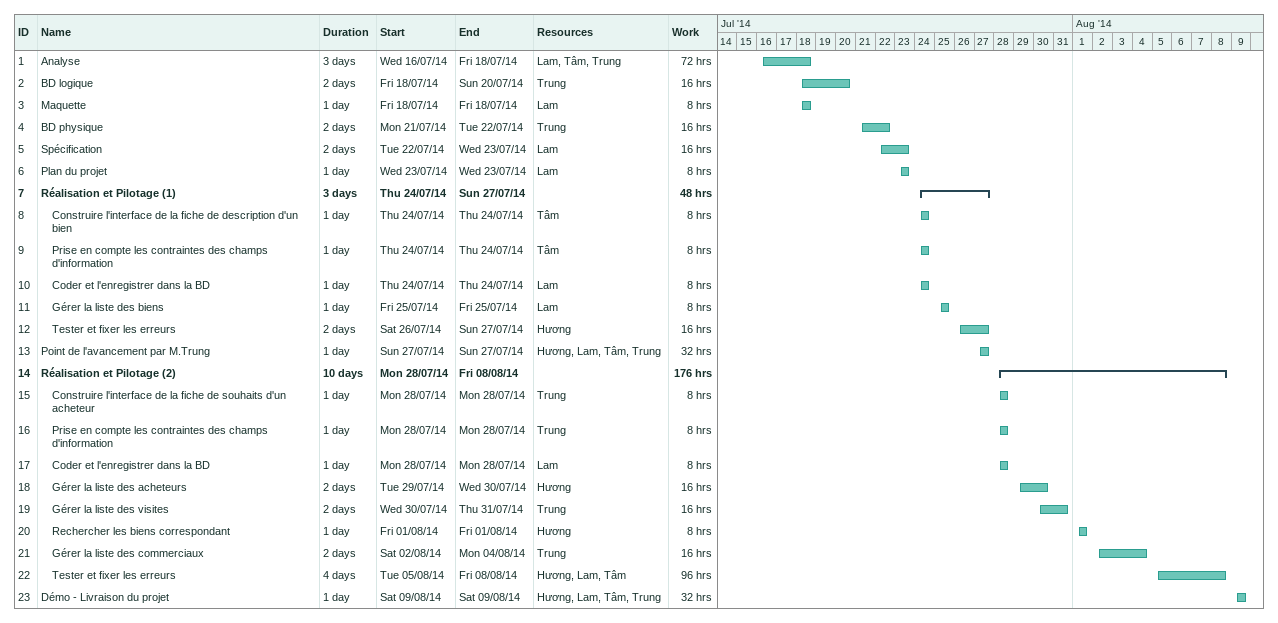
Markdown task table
| ID | Level | Task | Duration | Start | Finish | Resources | Work (h) |
|---|---|---|---|---|---|---|---|
| 1 | 1 | Analyse | 3d | 2014-07-16 | 2014-07-18 | Lam, Tâm, Trung | 72 |
| 2 | 1 | BD logique | 2d | 2014-07-18 | 2014-07-20 | Trung | 16 |
| 3 | 1 | Maquette | 1d | 2014-07-18 | 2014-07-18 | Lam | 8 |
| 4 | 1 | BD physique | 2d | 2014-07-21 | 2014-07-22 | Trung | 16 |
| 5 | 1 | Spécification | 2d | 2014-07-22 | 2014-07-23 | Lam | 16 |
| 6 | 1 | Plan du projet | 1d | 2014-07-23 | 2014-07-23 | Lam | 8 |
| 7 | 1 | **Réalisation et Pilotage (1)** | 3d | 2014-07-24 | 2014-07-27 |  | 48 |
| 8 | 2 | Construire l'interface de la fiche de description d'un bien | 1d | 2014-07-24 | 2014-07-24 | Tâm | 8 |
| 9 | 2 | Prise en compte les contraintes des champs d'information | 1d | 2014-07-24 | 2014-07-24 | Tâm | 8 |
| 10 | 2 | Coder et l'enregistrer dans la BD | 1d | 2014-07-24 | 2014-07-24 | Lam | 8 |
| 11 | 2 | Gérer la liste des biens | 1d | 2014-07-25 | 2014-07-25 | Lam | 8 |
| 12 | 2 | Tester et fixer les erreurs | 2d | 2014-07-26 | 2014-07-27 | Hương | 16 |
| 13 | 1 | Point de l'avancement par M.Trung | 1d | 2014-07-27 | 2014-07-27 | Hương, Lam, Tâm, Trung | 32 |
| 14 | 1 | **Réalisation et Pilotage (2)** | 10d | 2014-07-28 | 2014-08-08 |  | 176 |
| 15 | 2 | Construire l'interface de la fiche de souhaits d'un acheteur | 1d | 2014-07-28 | 2014-07-28 | Trung | 8 |
| 16 | 2 | Prise en compte les contraintes des champs d'information | 1d | 2014-07-28 | 2014-07-28 | Trung | 8 |
| 17 | 2 | Coder et l'enregistrer dans la BD | 1d | 2014-07-28 | 2014-07-28 | Lam | 8 |
| 18 | 2 | Gérer la liste des acheteurs | 2d | 2014-07-29 | 2014-07-30 | Hương | 16 |
| 19 | 2 | Gérer la liste des visites | 2d | 2014-07-30 | 2014-07-31 | Trung | 16 |
| 20 | 2 | Rechercher les biens correspondant | 1d | 2014-08-01 | 2014-08-01 | Hương | 8 |
| 21 | 2 | Gérer la liste des commerciaux | 2d | 2014-08-02 | 2014-08-04 | Trung | 16 |
| 22 | 2 | Tester et fixer les erreurs | 4d | 2014-08-05 | 2014-08-08 | Hương, Lam, Tâm | 96 |
| 23 | 1 | Démo - Livraison du projet | 1d | 2014-08-09 | 2014-08-09 | Hương, Lam, Tâm, Trung | 32 |
